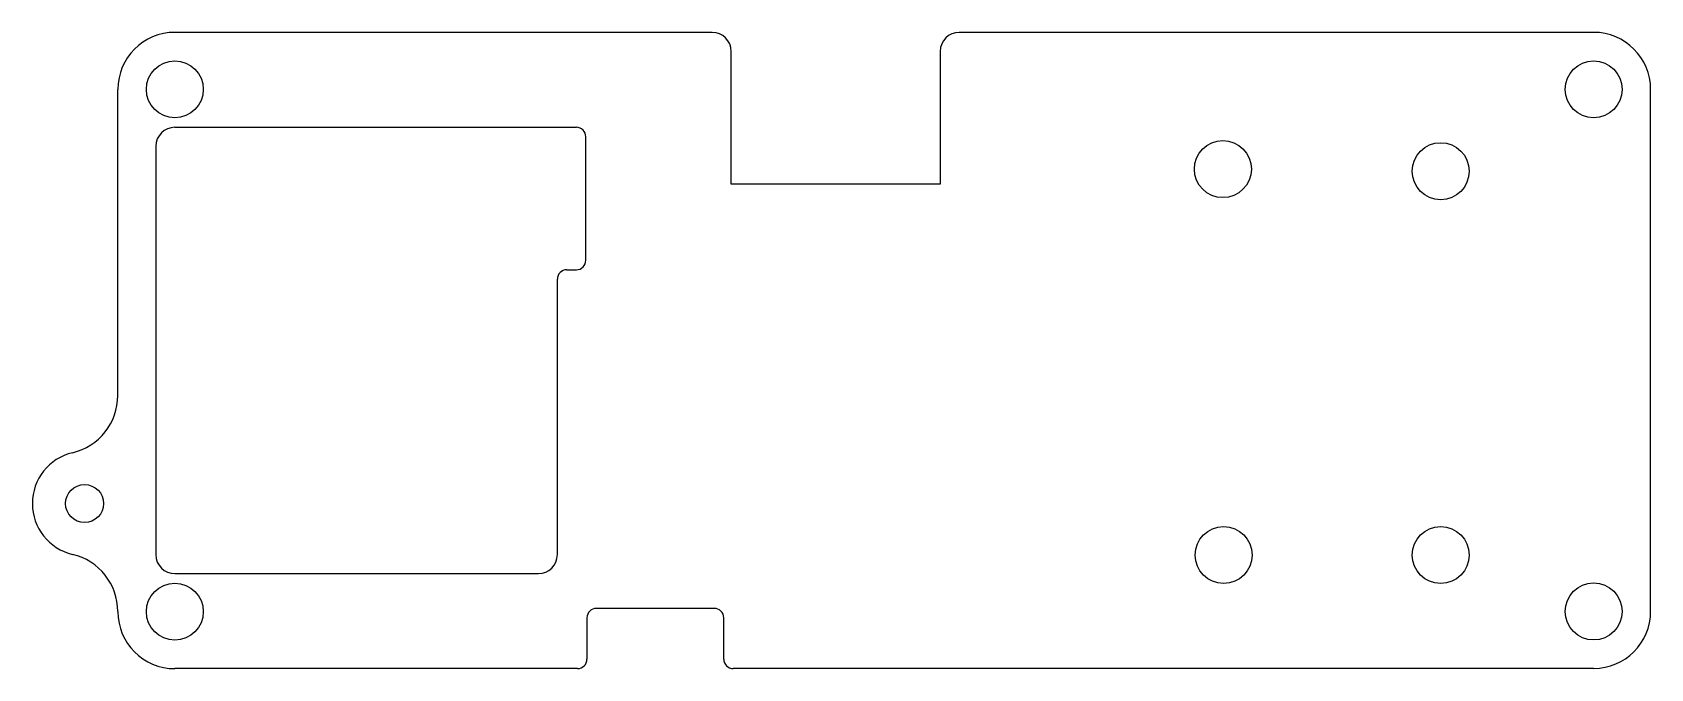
# Model space of a CAD drawing. Header units: millimetres. Extents: x -44.8 to 40.3, y -16.8 to 16.8.
import ezdxf

# ---------------------------------------------------------------- set-up
doc = ezdxf.new("R2010")
doc.units = ezdxf.units.MM

msp = doc.modelspace()

# ---------------------------------------------------------------- linework, layer by layer
at = {"color": 7, "linetype": 'Continuous', "lineweight": 25}
for p, q in [((-9.055, 16.75), (-37.345, 16.75)), ((37.345, 16.75), (3.945, 16.75)), ((-8.055, 8.75), (-8.055, 15.75)), ((2.945, 15.75), (2.945, 8.75)), ((-40.345, -2.365), (-40.345, 13.75)), ((40.345, -13.74), (40.345, 13.75)), ((-37.345, 11.75), (-16.208, 11.75)), ((-15.708, 4.75), (-15.708, 11.25)), ((-38.345, 10.75), (-38.345, -10.747)), ((2.945, 8.75), (-8.055, 8.75)), ((-17.208, -10.747), (-17.208, 3.75)), ((-16.708, 4.25), (-16.208, 4.25)), ((-37.345, -11.747), (-18.208, -11.747)), ((-8.948, -13.577), (-15.148, -13.577)), ((-15.648, -14.077), (-15.648, -16.247)), ((-8.448, -16.246), (-8.448, -14.077)), ((-16.148, -16.747), (-37.345, -16.75)), ((37.345, -16.74), (-7.948, -16.746))]:
    msp.add_line(p, q, dxfattribs=at)
for centre, radius in [((-37.345, 13.75), 1.5), ((37.345, 13.75), 1.5), ((17.825, 9.55), 1.5), ((29.295, 9.44), 1.5), ((-42.095, -8.058), 1), ((17.865, -10.77), 1.5), ((29.295, -10.77), 1.5), ((-37.345, -13.75), 1.5), ((37.345, -13.74), 1.5)]:
    msp.add_circle(centre, radius, dxfattribs=at)
for centre, radius, start, end in [((-37.345, 13.75), 3, 90, 180), ((-9.055, 15.75), 1, 0, 90), ((3.945, 15.75), 1, 90, 180), ((37.345, 13.75), 3, 0, 90), ((-37.345, 10.75), 1, 90, 180), ((-16.208, 11.25), 0.5, 0, 90), ((-16.208, 4.75), 0.5, 270, 0), ((-16.708, 3.75), 0.5, 90, 180), ((-43.445, -2.365), 3.1, 283.34465, 0), ((-42.095, -8.058), 2.75, 103.34465, 256.65535), ((-43.445, -13.75), 3.1, 0, 76.65535), ((-37.345, -10.747), 1, 180, 270), ((-18.208, -10.747), 1, 270, 0), ((-15.148, -14.077), 0.5, 90, 180), ((-8.948, -14.077), 0.5, 0, 90), ((-37.345, -13.75), 3, 180, 270), ((37.345, -13.74), 3, 270, 0), ((-16.148, -16.247), 0.5, 270.00767, 0), ((-7.948, -16.246), 0.5, 180, 270.00767)]:
    msp.add_arc(centre, radius, start, end, dxfattribs=at)

doc.saveas('drawing.dxf')
